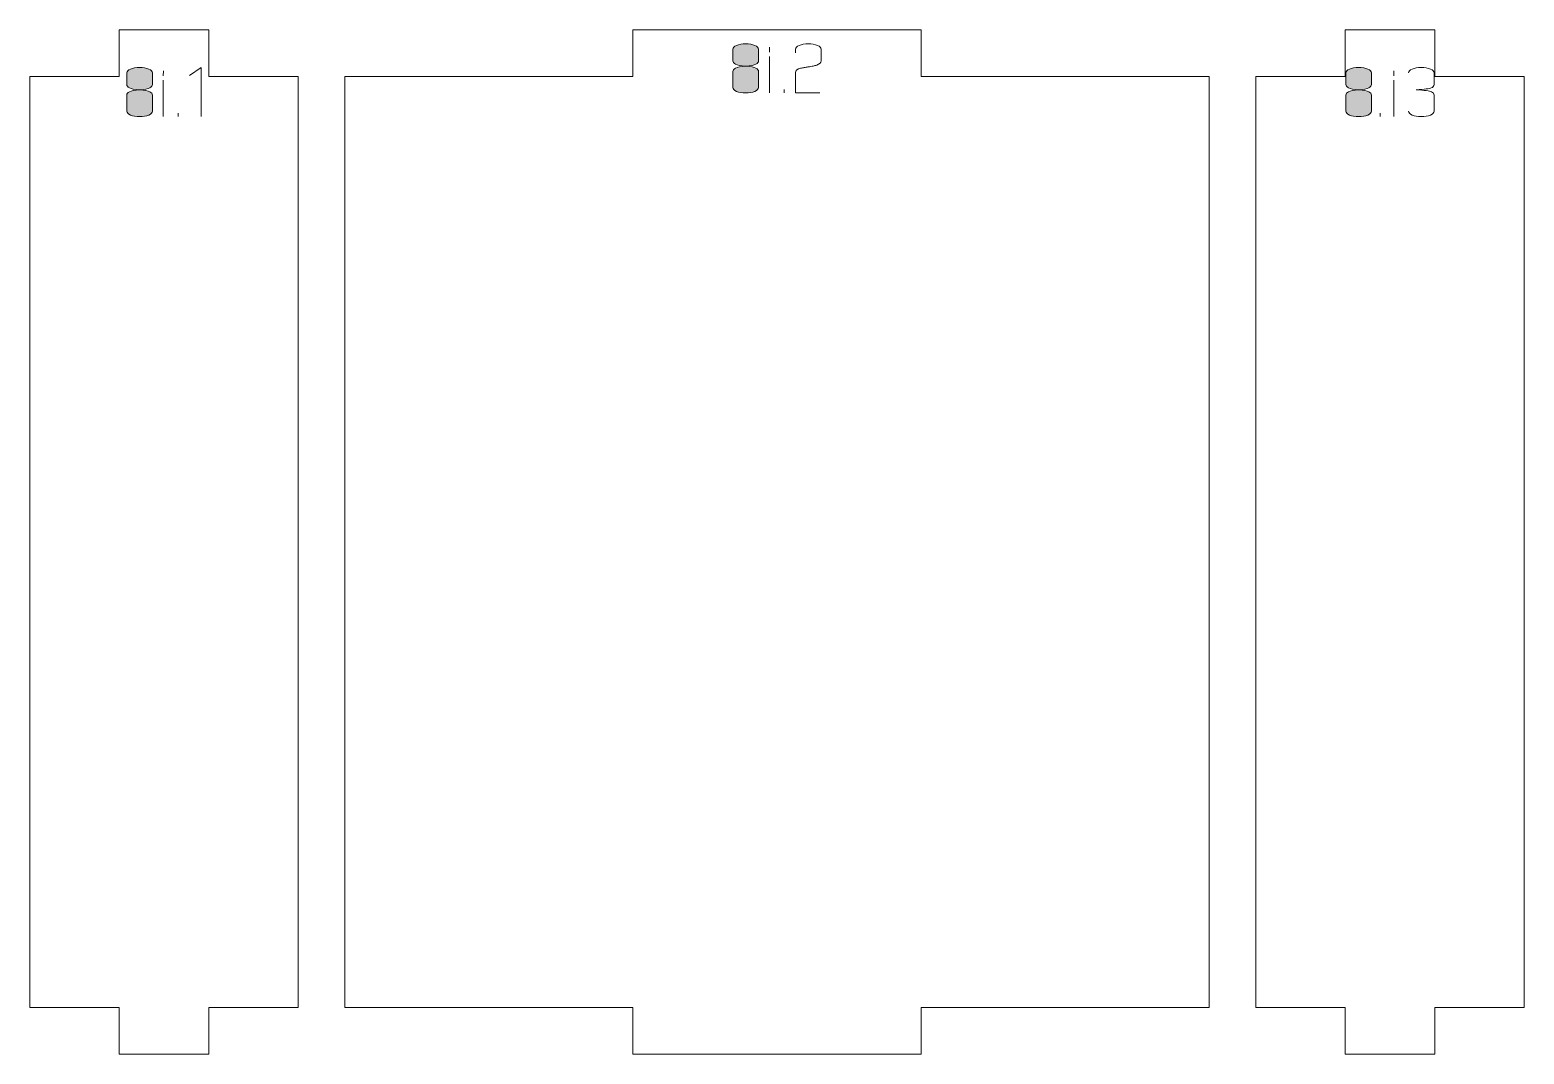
# Model space of a CAD drawing. Header units: centimetres. Extents: x -158 to 228, y -202 to 254.
# Drawn here: x 61.4 to 71.03, y -97.9 to -91.3 of the extents above; entities that cross this region are included whole.
import ezdxf

# ---------------------------------------------------------------- set-up
doc = ezdxf.new("R2010")
doc.units = ezdxf.units.CM
doc.header["$MEASUREMENT"] = 0
doc.layers.add('Capa 1', color=7, linetype='Continuous')

msp = doc.modelspace()

# ---------------------------------------------------------------- hatches: boundary and pattern name
at = {"layer": 'Capa 1', "true_color": 0x3e4095}
h = msp.add_hatch(color=175, dxfattribs=at)
edge = h.paths.add_edge_path()
edge.add_spline(control_points=[(65.93416, -91.49848), (65.93416, -91.50643), (65.93982, -91.51361), (65.95113, -91.52003), (65.96244, -91.52645), (65.9843, -91.53073), (66.01671, -91.53287), (66.04912, -91.53073), (66.07098, -91.52645), (66.08229, -91.52003), (66.0936, -91.51361), (66.09926, -91.50643), (66.09926, -91.49848), (66.09926, -91.49848), (66.09926, -91.42418), (66.09926, -91.42418), (66.09926, -91.4144), (66.09139, -91.40607), (66.07564, -91.39919), (66.0599, -91.39231), (66.04025, -91.38887), (66.01671, -91.38887), (65.99317, -91.38887), (65.97352, -91.39231), (65.95778, -91.39919), (65.94203, -91.40607), (65.93416, -91.4144), (65.93416, -91.42418), (65.93416, -91.42418), (65.93416, -91.49848), (65.93416, -91.49848)], knot_values=[0, 0, 0, 0, 0.1, 0.1, 0.1, 0.2, 0.2, 0.2, 0.3, 0.3, 0.3, 0.4, 0.4, 0.4, 0.5, 0.5, 0.5, 0.6, 0.6, 0.6, 0.7, 0.7, 0.7, 0.8, 0.8, 0.8, 0.9, 0.9, 0.9, 1, 1, 1, 1], degree=3, periodic=1)
h = msp.add_hatch(color=175, dxfattribs=at)
edge = h.paths.add_edge_path()
edge.add_spline(control_points=[(66.01671, -91.70531), (65.99317, -91.70531), (65.97352, -91.70187), (65.95778, -91.69499), (65.94203, -91.68811), (65.93416, -91.67978), (65.93416, -91.67), (65.93416, -91.67), (65.93416, -91.56681), (65.93416, -91.56681), (65.93416, -91.55855), (65.93982, -91.55137), (65.95113, -91.54526), (65.96244, -91.53914), (65.9843, -91.53501), (66.01671, -91.53287), (65.9843, -91.53073), (65.96244, -91.52645), (65.95113, -91.52003), (65.93982, -91.51361), (65.93416, -91.50643), (65.93416, -91.49848), (65.93416, -91.49848), (65.93416, -91.42418), (65.93416, -91.42418), (65.93416, -91.4144), (65.94203, -91.40607), (65.95778, -91.39919), (65.97352, -91.39231), (65.99317, -91.38887), (66.01671, -91.38887), (66.04025, -91.38887), (66.0599, -91.39231), (66.07564, -91.39919), (66.09139, -91.40607), (66.09926, -91.4144), (66.09926, -91.42418), (66.09926, -91.42418), (66.09926, -91.49848), (66.09926, -91.49848), (66.09926, -91.50643), (66.0936, -91.51361), (66.08229, -91.52003), (66.07098, -91.52645), (66.04912, -91.53073), (66.01671, -91.53287), (66.04912, -91.53501), (66.07098, -91.53914), (66.08229, -91.54526), (66.0936, -91.55137), (66.09926, -91.55855), (66.09926, -91.56681), (66.09926, -91.56681), (66.09926, -91.67), (66.09926, -91.67), (66.09926, -91.67978), (66.09139, -91.68811), (66.07564, -91.69499), (66.0599, -91.70187), (66.04025, -91.70531), (66.01671, -91.70531)], knot_values=[0, 0, 0, 0, 0.05, 0.05, 0.05, 0.1, 0.1, 0.1, 0.15, 0.15, 0.15, 0.2, 0.2, 0.2, 0.25, 0.25, 0.25, 0.3, 0.3, 0.3, 0.35, 0.35, 0.35, 0.4, 0.4, 0.4, 0.45, 0.45, 0.45, 0.5, 0.5, 0.5, 0.55, 0.55, 0.55, 0.6, 0.6, 0.6, 0.65, 0.65, 0.65, 0.7, 0.7, 0.7, 0.75, 0.75, 0.75, 0.8, 0.8, 0.8, 0.85, 0.85, 0.85, 0.9, 0.9, 0.9, 0.95, 0.95, 0.95, 1, 1, 1, 1], degree=3, periodic=1)
h = msp.add_hatch(color=175, dxfattribs=at)
edge = h.paths.add_edge_path()
edge.add_spline(control_points=[(66.33728, -91.70531), (66.33728, -91.70531), (66.33728, -91.57277), (66.33728, -91.57277), (66.3382, -91.56085), (66.34905, -91.55168), (66.36984, -91.54526), (66.3784, -91.54464), (66.38658, -91.54365), (66.39438, -91.54227), (66.40217, -91.5409), (66.41005, -91.53945), (66.418, -91.53792), (66.43267, -91.53547), (66.44391, -91.53348), (66.4517, -91.53196), (66.4595, -91.53043), (66.46707, -91.52844), (66.47441, -91.52599), (66.49336, -91.51896), (66.50284, -91.50994), (66.50284, -91.49894), (66.50284, -91.49894), (66.50284, -91.42418), (66.50284, -91.42418), (66.50284, -91.4144), (66.49497, -91.40607), (66.47922, -91.39919), (66.46348, -91.39231), (66.44383, -91.38887), (66.42029, -91.38887), (66.39675, -91.38887), (66.3771, -91.39231), (66.36136, -91.39919), (66.34561, -91.40607), (66.33774, -91.4144), (66.33774, -91.42418), (66.33774, -91.42418), (66.33774, -91.44665), (66.33774, -91.44665), (66.33774, -91.44665), (66.33774, -91.42418), (66.33774, -91.42418), (66.33774, -91.4144), (66.34561, -91.40607), (66.36136, -91.39919), (66.3771, -91.39231), (66.39675, -91.38887), (66.42029, -91.38887), (66.44383, -91.38887), (66.46348, -91.39231), (66.47922, -91.39919), (66.49497, -91.40607), (66.50284, -91.4144), (66.50284, -91.42418), (66.50284, -91.42418), (66.50284, -91.49894), (66.50284, -91.49894), (66.50284, -91.50994), (66.49336, -91.51896), (66.47441, -91.52599), (66.46707, -91.52844), (66.4595, -91.53043), (66.4517, -91.53196), (66.44391, -91.53348), (66.43267, -91.53547), (66.418, -91.53792), (66.41005, -91.53945), (66.40217, -91.5409), (66.39438, -91.54227), (66.38658, -91.54365), (66.3784, -91.54464), (66.36984, -91.54526), (66.34905, -91.55168), (66.3382, -91.56085), (66.33728, -91.57277), (66.33728, -91.57277), (66.33728, -91.70531), (66.33728, -91.70531), (66.33728, -91.70531), (66.49413, -91.70531), (66.49413, -91.70531), (66.49413, -91.70531), (66.33728, -91.70531), (66.33728, -91.70531)], knot_values=[0, 0, 0, 0, 0.0357143, 0.0357143, 0.0357143, 0.0714286, 0.0714286, 0.0714286, 0.1071429, 0.1071429, 0.1071429, 0.1428571, 0.1428571, 0.1428571, 0.1785714, 0.1785714, 0.1785714, 0.2142857, 0.2142857, 0.2142857, 0.25, 0.25, 0.25, 0.2857143, 0.2857143, 0.2857143, 0.3214286, 0.3214286, 0.3214286, 0.3571429, 0.3571429, 0.3571429, 0.3928571, 0.3928571, 0.3928571, 0.4285714, 0.4285714, 0.4285714, 0.4642857, 0.4642857, 0.4642857, 0.5, 0.5, 0.5, 0.5357143, 0.5357143, 0.5357143, 0.5714286, 0.5714286, 0.5714286, 0.6071429, 0.6071429, 0.6071429, 0.6428571, 0.6428571, 0.6428571, 0.6785714, 0.6785714, 0.6785714, 0.7142857, 0.7142857, 0.7142857, 0.75, 0.75, 0.75, 0.7857143, 0.7857143, 0.7857143, 0.8214286, 0.8214286, 0.8214286, 0.8571429, 0.8571429, 0.8571429, 0.8928571, 0.8928571, 0.8928571, 0.9285714, 0.9285714, 0.9285714, 0.9642857, 0.9642857, 0.9642857, 1, 1, 1, 1], degree=3, periodic=1)
h = msp.add_hatch(color=175, dxfattribs=at)
edge = h.paths.add_edge_path()
edge.add_spline(control_points=[(66.16942, -91.44253), (66.16942, -91.44253), (66.16988, -91.40997), (66.16988, -91.40997), (66.16988, -91.40997), (66.16942, -91.44253), (66.16942, -91.44253)], knot_values=[0, 0, 0, 0, 0.5, 0.5, 0.5, 1, 1, 1, 1], degree=3, periodic=1)
h = msp.add_hatch(color=175, dxfattribs=at)
edge = h.paths.add_edge_path()
edge.add_spline(control_points=[(66.16942, -91.70531), (66.16942, -91.70531), (66.16942, -91.47142), (66.16942, -91.47142), (66.16942, -91.47142), (66.16942, -91.70531), (66.16942, -91.70531)], knot_values=[0, 0, 0, 0, 0.5, 0.5, 0.5, 1, 1, 1, 1], degree=3, periodic=1)
h = msp.add_hatch(color=175, dxfattribs=at)
edge = h.paths.add_edge_path()
edge.add_spline(control_points=[(62.02775, -91.65088), (62.02775, -91.65883), (62.03341, -91.66601), (62.04472, -91.67243), (62.05603, -91.67885), (62.07789, -91.68313), (62.1103, -91.68527), (62.14271, -91.68313), (62.16457, -91.67885), (62.17588, -91.67243), (62.18719, -91.66601), (62.19285, -91.65883), (62.19285, -91.65088), (62.19285, -91.65088), (62.19285, -91.57658), (62.19285, -91.57658), (62.19285, -91.5668), (62.18498, -91.55847), (62.16923, -91.55159), (62.15349, -91.54471), (62.13384, -91.54127), (62.1103, -91.54127), (62.08676, -91.54127), (62.06711, -91.54471), (62.05137, -91.55159), (62.03562, -91.55847), (62.02775, -91.5668), (62.02775, -91.57658), (62.02775, -91.57658), (62.02775, -91.65088), (62.02775, -91.65088)], knot_values=[0, 0, 0, 0, 0.1, 0.1, 0.1, 0.2, 0.2, 0.2, 0.3, 0.3, 0.3, 0.4, 0.4, 0.4, 0.5, 0.5, 0.5, 0.6, 0.6, 0.6, 0.7, 0.7, 0.7, 0.8, 0.8, 0.8, 0.9, 0.9, 0.9, 1, 1, 1, 1], degree=3, periodic=1)
h = msp.add_hatch(color=175, dxfattribs=at)
edge = h.paths.add_edge_path()
edge.add_spline(control_points=[(62.1103, -91.85771), (62.08676, -91.85771), (62.06711, -91.85427), (62.05137, -91.84739), (62.03562, -91.84051), (62.02775, -91.83218), (62.02775, -91.8224), (62.02775, -91.8224), (62.02775, -91.71921), (62.02775, -91.71921), (62.02775, -91.71095), (62.03341, -91.70377), (62.04472, -91.69766), (62.05603, -91.69154), (62.07789, -91.68741), (62.1103, -91.68527), (62.07789, -91.68313), (62.05603, -91.67885), (62.04472, -91.67243), (62.03341, -91.66601), (62.02775, -91.65883), (62.02775, -91.65088), (62.02775, -91.65088), (62.02775, -91.57658), (62.02775, -91.57658), (62.02775, -91.5668), (62.03562, -91.55847), (62.05137, -91.55159), (62.06711, -91.54471), (62.08676, -91.54127), (62.1103, -91.54127), (62.13384, -91.54127), (62.15349, -91.54471), (62.16923, -91.55159), (62.18498, -91.55847), (62.19285, -91.5668), (62.19285, -91.57658), (62.19285, -91.57658), (62.19285, -91.65088), (62.19285, -91.65088), (62.19285, -91.65883), (62.18719, -91.66601), (62.17588, -91.67243), (62.16457, -91.67885), (62.14271, -91.68313), (62.1103, -91.68527), (62.14271, -91.68741), (62.16457, -91.69154), (62.17588, -91.69766), (62.18719, -91.70377), (62.19285, -91.71095), (62.19285, -91.71921), (62.19285, -91.71921), (62.19285, -91.8224), (62.19285, -91.8224), (62.19285, -91.83218), (62.18498, -91.84051), (62.16923, -91.84739), (62.15349, -91.85427), (62.13384, -91.85771), (62.1103, -91.85771)], knot_values=[0, 0, 0, 0, 0.05, 0.05, 0.05, 0.1, 0.1, 0.1, 0.15, 0.15, 0.15, 0.2, 0.2, 0.2, 0.25, 0.25, 0.25, 0.3, 0.3, 0.3, 0.35, 0.35, 0.35, 0.4, 0.4, 0.4, 0.45, 0.45, 0.45, 0.5, 0.5, 0.5, 0.55, 0.55, 0.55, 0.6, 0.6, 0.6, 0.65, 0.65, 0.65, 0.7, 0.7, 0.7, 0.75, 0.75, 0.75, 0.8, 0.8, 0.8, 0.85, 0.85, 0.85, 0.9, 0.9, 0.9, 0.95, 0.95, 0.95, 1, 1, 1, 1], degree=3, periodic=1)
h = msp.add_hatch(color=175, dxfattribs=at)
edge = h.paths.add_edge_path()
edge.add_spline(control_points=[(62.26301, -91.59493), (62.26301, -91.59493), (62.26347, -91.56237), (62.26347, -91.56237), (62.26347, -91.56237), (62.26301, -91.59493), (62.26301, -91.59493)], knot_values=[0, 0, 0, 0, 0.5, 0.5, 0.5, 1, 1, 1, 1], degree=3, periodic=1)
h = msp.add_hatch(color=175, dxfattribs=at)
edge = h.paths.add_edge_path()
edge.add_spline(control_points=[(62.50746, -91.54081), (62.50746, -91.54081), (62.43133, -91.59355), (62.43133, -91.59355), (62.43133, -91.59355), (62.50746, -91.54081), (62.50746, -91.54081), (62.50746, -91.54081), (62.50746, -91.85771), (62.50746, -91.85771), (62.50746, -91.85771), (62.50746, -91.54081), (62.50746, -91.54081)], knot_values=[0, 0, 0, 0, 0.25, 0.25, 0.25, 0.5, 0.5, 0.5, 0.75, 0.75, 0.75, 1, 1, 1, 1], degree=3, periodic=1)
h = msp.add_hatch(color=175, dxfattribs=at)
edge = h.paths.add_edge_path()
edge.add_spline(control_points=[(65.93416, -91.67), (65.93416, -91.67978), (65.94203, -91.68811), (65.95778, -91.69499), (65.97352, -91.70187), (65.99317, -91.70531), (66.01671, -91.70531), (66.04025, -91.70531), (66.0599, -91.70187), (66.07564, -91.69499), (66.09139, -91.68811), (66.09926, -91.67978), (66.09926, -91.67), (66.09926, -91.67), (66.09926, -91.56681), (66.09926, -91.56681), (66.09926, -91.55855), (66.0936, -91.55137), (66.08229, -91.54526), (66.07098, -91.53914), (66.04912, -91.53501), (66.01671, -91.53287), (65.9843, -91.53501), (65.96244, -91.53914), (65.95113, -91.54526), (65.93982, -91.55137), (65.93416, -91.55855), (65.93416, -91.56681), (65.93416, -91.56681), (65.93416, -91.67), (65.93416, -91.67)], knot_values=[0, 0, 0, 0, 0.1, 0.1, 0.1, 0.2, 0.2, 0.2, 0.3, 0.3, 0.3, 0.4, 0.4, 0.4, 0.5, 0.5, 0.5, 0.6, 0.6, 0.6, 0.7, 0.7, 0.7, 0.8, 0.8, 0.8, 0.9, 0.9, 0.9, 1, 1, 1, 1], degree=3, periodic=1)
h = msp.add_hatch(color=175, dxfattribs=at)
edge = h.paths.add_edge_path()
edge.add_spline(control_points=[(69.88506, -91.65088), (69.88506, -91.65883), (69.89072, -91.66601), (69.90203, -91.67243), (69.91334, -91.67885), (69.9352, -91.68313), (69.96761, -91.68527), (70.00002, -91.68313), (70.02188, -91.67885), (70.03319, -91.67243), (70.0445, -91.66601), (70.05016, -91.65883), (70.05016, -91.65088), (70.05016, -91.65088), (70.05016, -91.57658), (70.05016, -91.57658), (70.05016, -91.5668), (70.04229, -91.55847), (70.02654, -91.55159), (70.0108, -91.54471), (69.99115, -91.54127), (69.96761, -91.54127), (69.94407, -91.54127), (69.92442, -91.54471), (69.90868, -91.55159), (69.89293, -91.55847), (69.88506, -91.5668), (69.88506, -91.57658), (69.88506, -91.57658), (69.88506, -91.65088), (69.88506, -91.65088)], knot_values=[0, 0, 0, 0, 0.1, 0.1, 0.1, 0.2, 0.2, 0.2, 0.3, 0.3, 0.3, 0.4, 0.4, 0.4, 0.5, 0.5, 0.5, 0.6, 0.6, 0.6, 0.7, 0.7, 0.7, 0.8, 0.8, 0.8, 0.9, 0.9, 0.9, 1, 1, 1, 1], degree=3, periodic=1)
h = msp.add_hatch(color=175, dxfattribs=at)
edge = h.paths.add_edge_path()
edge.add_spline(control_points=[(69.96761, -91.85771), (69.94407, -91.85771), (69.92442, -91.85427), (69.90868, -91.84739), (69.89293, -91.84051), (69.88506, -91.83218), (69.88506, -91.8224), (69.88506, -91.8224), (69.88506, -91.71921), (69.88506, -91.71921), (69.88506, -91.71095), (69.89072, -91.70377), (69.90203, -91.69766), (69.91334, -91.69154), (69.9352, -91.68741), (69.96761, -91.68527), (69.9352, -91.68313), (69.91334, -91.67885), (69.90203, -91.67243), (69.89072, -91.66601), (69.88506, -91.65883), (69.88506, -91.65088), (69.88506, -91.65088), (69.88506, -91.57658), (69.88506, -91.57658), (69.88506, -91.5668), (69.89293, -91.55847), (69.90868, -91.55159), (69.92442, -91.54471), (69.94407, -91.54127), (69.96761, -91.54127), (69.99115, -91.54127), (70.0108, -91.54471), (70.02654, -91.55159), (70.04229, -91.55847), (70.05016, -91.5668), (70.05016, -91.57658), (70.05016, -91.57658), (70.05016, -91.65088), (70.05016, -91.65088), (70.05016, -91.65883), (70.0445, -91.66601), (70.03319, -91.67243), (70.02188, -91.67885), (70.00002, -91.68313), (69.96761, -91.68527), (70.00002, -91.68741), (70.02188, -91.69154), (70.03319, -91.69766), (70.0445, -91.70377), (70.05016, -91.71095), (70.05016, -91.71921), (70.05016, -91.71921), (70.05016, -91.8224), (70.05016, -91.8224), (70.05016, -91.83218), (70.04229, -91.84051), (70.02654, -91.84739), (70.0108, -91.85427), (69.99115, -91.85771), (69.96761, -91.85771)], knot_values=[0, 0, 0, 0, 0.05, 0.05, 0.05, 0.1, 0.1, 0.1, 0.15, 0.15, 0.15, 0.2, 0.2, 0.2, 0.25, 0.25, 0.25, 0.3, 0.3, 0.3, 0.35, 0.35, 0.35, 0.4, 0.4, 0.4, 0.45, 0.45, 0.45, 0.5, 0.5, 0.5, 0.55, 0.55, 0.55, 0.6, 0.6, 0.6, 0.65, 0.65, 0.65, 0.7, 0.7, 0.7, 0.75, 0.75, 0.75, 0.8, 0.8, 0.8, 0.85, 0.85, 0.85, 0.9, 0.9, 0.9, 0.95, 0.95, 0.95, 1, 1, 1, 1], degree=3, periodic=1)
h = msp.add_hatch(color=175, dxfattribs=at)
edge = h.paths.add_edge_path()
edge.add_spline(control_points=[(70.1937, -91.59493), (70.1937, -91.59493), (70.19416, -91.56237), (70.19416, -91.56237), (70.19416, -91.56237), (70.1937, -91.59493), (70.1937, -91.59493)], knot_values=[0, 0, 0, 0, 0.5, 0.5, 0.5, 1, 1, 1, 1], degree=3, periodic=1)
h = msp.add_hatch(color=175, dxfattribs=at)
edge = h.paths.add_edge_path()
edge.add_spline(control_points=[(70.37119, -91.85771), (70.34765, -91.85771), (70.328, -91.85427), (70.31226, -91.84739), (70.29651, -91.84051), (70.28864, -91.83218), (70.28864, -91.8224), (70.28864, -91.83218), (70.29651, -91.84051), (70.31226, -91.84739), (70.328, -91.85427), (70.34765, -91.85771), (70.37119, -91.85771), (70.39473, -91.85771), (70.41438, -91.85427), (70.43012, -91.84739), (70.44587, -91.84051), (70.45374, -91.83218), (70.45374, -91.8224), (70.45374, -91.8224), (70.45374, -91.71921), (70.45374, -91.71921), (70.45374, -91.71095), (70.44808, -91.70377), (70.43677, -91.69766), (70.42546, -91.69154), (70.39229, -91.68741), (70.33725, -91.68527), (70.39198, -91.68191), (70.42485, -91.67793), (70.43585, -91.67335), (70.44686, -91.66876), (70.45282, -91.66127), (70.45374, -91.65088), (70.45374, -91.65088), (70.45374, -91.57658), (70.45374, -91.57658), (70.45374, -91.5668), (70.44587, -91.55847), (70.43012, -91.55159), (70.41438, -91.54471), (70.39473, -91.54127), (70.37119, -91.54127), (70.34765, -91.54127), (70.328, -91.54471), (70.31226, -91.55159), (70.29651, -91.55847), (70.28864, -91.5668), (70.28864, -91.57658), (70.28864, -91.5668), (70.29651, -91.55847), (70.31226, -91.55159), (70.328, -91.54471), (70.34765, -91.54127), (70.37119, -91.54127), (70.39473, -91.54127), (70.41438, -91.54471), (70.43012, -91.55159), (70.44587, -91.55847), (70.45374, -91.5668), (70.45374, -91.57658), (70.45374, -91.57658), (70.45374, -91.65088), (70.45374, -91.65088), (70.45282, -91.66127), (70.44686, -91.66876), (70.43585, -91.67335), (70.42485, -91.67793), (70.39198, -91.68191), (70.33725, -91.68527), (70.39229, -91.68741), (70.42546, -91.69154), (70.43677, -91.69766), (70.44808, -91.70377), (70.45374, -91.71095), (70.45374, -91.71921), (70.45374, -91.71921), (70.45374, -91.8224), (70.45374, -91.8224), (70.45374, -91.83218), (70.44587, -91.84051), (70.43012, -91.84739), (70.41438, -91.85427), (70.39473, -91.85771), (70.37119, -91.85771)], knot_values=[0, 0, 0, 0, 0.0357143, 0.0357143, 0.0357143, 0.0714286, 0.0714286, 0.0714286, 0.1071429, 0.1071429, 0.1071429, 0.1428571, 0.1428571, 0.1428571, 0.1785714, 0.1785714, 0.1785714, 0.2142857, 0.2142857, 0.2142857, 0.25, 0.25, 0.25, 0.2857143, 0.2857143, 0.2857143, 0.3214286, 0.3214286, 0.3214286, 0.3571429, 0.3571429, 0.3571429, 0.3928571, 0.3928571, 0.3928571, 0.4285714, 0.4285714, 0.4285714, 0.4642857, 0.4642857, 0.4642857, 0.5, 0.5, 0.5, 0.5357143, 0.5357143, 0.5357143, 0.5714286, 0.5714286, 0.5714286, 0.6071429, 0.6071429, 0.6071429, 0.6428571, 0.6428571, 0.6428571, 0.6785714, 0.6785714, 0.6785714, 0.7142857, 0.7142857, 0.7142857, 0.75, 0.75, 0.75, 0.7857143, 0.7857143, 0.7857143, 0.8214286, 0.8214286, 0.8214286, 0.8571429, 0.8571429, 0.8571429, 0.8928571, 0.8928571, 0.8928571, 0.9285714, 0.9285714, 0.9285714, 0.9642857, 0.9642857, 0.9642857, 1, 1, 1, 1], degree=3, periodic=1)
h = msp.add_hatch(color=175, dxfattribs=at)
edge = h.paths.add_edge_path()
edge.add_spline(control_points=[(62.02775, -91.8224), (62.02775, -91.83218), (62.03562, -91.84051), (62.05137, -91.84739), (62.06711, -91.85427), (62.08676, -91.85771), (62.1103, -91.85771), (62.13384, -91.85771), (62.15349, -91.85427), (62.16923, -91.84739), (62.18498, -91.84051), (62.19285, -91.83218), (62.19285, -91.8224), (62.19285, -91.8224), (62.19285, -91.71921), (62.19285, -91.71921), (62.19285, -91.71095), (62.18719, -91.70377), (62.17588, -91.69766), (62.16457, -91.69154), (62.14271, -91.68741), (62.1103, -91.68527), (62.07789, -91.68741), (62.05603, -91.69154), (62.04472, -91.69766), (62.03341, -91.70377), (62.02775, -91.71095), (62.02775, -91.71921), (62.02775, -91.71921), (62.02775, -91.8224), (62.02775, -91.8224)], knot_values=[0, 0, 0, 0, 0.1, 0.1, 0.1, 0.2, 0.2, 0.2, 0.3, 0.3, 0.3, 0.4, 0.4, 0.4, 0.5, 0.5, 0.5, 0.6, 0.6, 0.6, 0.7, 0.7, 0.7, 0.8, 0.8, 0.8, 0.9, 0.9, 0.9, 1, 1, 1, 1], degree=3, periodic=1)
h = msp.add_hatch(color=175, dxfattribs=at)
edge = h.paths.add_edge_path()
edge.add_spline(control_points=[(62.26301, -91.85771), (62.26301, -91.85771), (62.26301, -91.62382), (62.26301, -91.62382), (62.26301, -91.62382), (62.26301, -91.85771), (62.26301, -91.85771)], knot_values=[0, 0, 0, 0, 0.5, 0.5, 0.5, 1, 1, 1, 1], degree=3, periodic=1)
h = msp.add_hatch(color=175, dxfattribs=at)
edge = h.paths.add_edge_path()
edge.add_spline(control_points=[(66.26436, -91.70531), (66.26436, -91.70531), (66.26436, -91.68284), (66.26436, -91.68284), (66.26436, -91.68284), (66.26436, -91.70531), (66.26436, -91.70531)], knot_values=[0, 0, 0, 0, 0.5, 0.5, 0.5, 1, 1, 1, 1], degree=3, periodic=1)
h = msp.add_hatch(color=175, dxfattribs=at)
edge = h.paths.add_edge_path()
edge.add_spline(control_points=[(69.88506, -91.8224), (69.88506, -91.83218), (69.89293, -91.84051), (69.90868, -91.84739), (69.92442, -91.85427), (69.94407, -91.85771), (69.96761, -91.85771), (69.99115, -91.85771), (70.0108, -91.85427), (70.02654, -91.84739), (70.04229, -91.84051), (70.05016, -91.83218), (70.05016, -91.8224), (70.05016, -91.8224), (70.05016, -91.71921), (70.05016, -91.71921), (70.05016, -91.71095), (70.0445, -91.70377), (70.03319, -91.69766), (70.02188, -91.69154), (70.00002, -91.68741), (69.96761, -91.68527), (69.9352, -91.68741), (69.91334, -91.69154), (69.90203, -91.69766), (69.89072, -91.70377), (69.88506, -91.71095), (69.88506, -91.71921), (69.88506, -91.71921), (69.88506, -91.8224), (69.88506, -91.8224)], knot_values=[0, 0, 0, 0, 0.1, 0.1, 0.1, 0.2, 0.2, 0.2, 0.3, 0.3, 0.3, 0.4, 0.4, 0.4, 0.5, 0.5, 0.5, 0.6, 0.6, 0.6, 0.7, 0.7, 0.7, 0.8, 0.8, 0.8, 0.9, 0.9, 0.9, 1, 1, 1, 1], degree=3, periodic=1)
h = msp.add_hatch(color=175, dxfattribs=at)
edge = h.paths.add_edge_path()
edge.add_spline(control_points=[(70.1937, -91.85771), (70.1937, -91.85771), (70.1937, -91.62382), (70.1937, -91.62382), (70.1937, -91.62382), (70.1937, -91.85771), (70.1937, -91.85771)], knot_values=[0, 0, 0, 0, 0.5, 0.5, 0.5, 1, 1, 1, 1], degree=3, periodic=1)
h = msp.add_hatch(color=175, dxfattribs=at)
edge = h.paths.add_edge_path()
edge.add_spline(control_points=[(62.35795, -91.85771), (62.35795, -91.85771), (62.35795, -91.83524), (62.35795, -91.83524), (62.35795, -91.83524), (62.35795, -91.85771), (62.35795, -91.85771)], knot_values=[0, 0, 0, 0, 0.5, 0.5, 0.5, 1, 1, 1, 1], degree=3, periodic=1)
h = msp.add_hatch(color=175, dxfattribs=at)
edge = h.paths.add_edge_path()
edge.add_spline(control_points=[(70.10519, -91.85771), (70.10519, -91.85771), (70.10519, -91.83524), (70.10519, -91.83524), (70.10519, -91.83524), (70.10519, -91.85771), (70.10519, -91.85771)], knot_values=[0, 0, 0, 0, 0.5, 0.5, 0.5, 1, 1, 1, 1], degree=3, periodic=1)

# ---------------------------------------------------------------- linework, layer by layer
at = {"layer": 'Capa 1', "color": 240, "lineweight": 9}
for points in [[(61.40296, -91.59891), (61.40296, -91.59891), (61.40296, -97.59891), (61.40296, -97.59891), (61.40296, -97.59891), (61.97939, -97.59891), (61.97939, -97.59891), (61.97939, -97.59891), (61.97939, -97.89891), (61.97939, -97.89891), (61.97939, -97.89891), (62.55581, -97.89891), (62.55581, -97.89891), (62.55581, -97.89891), (62.55581, -97.59891), (62.55581, -97.59891), (62.55581, -97.59891), (63.13224, -97.59891), (63.13224, -97.59891), (63.13224, -97.59891), (63.13224, -91.59891), (63.13224, -91.59891), (63.13224, -91.59891), (62.55581, -91.59891), (62.55581, -91.59891), (62.55581, -91.59891), (62.55581, -91.29891), (62.55581, -91.29891), (62.55581, -91.29891), (61.97939, -91.29891), (61.97939, -91.29891), (61.97939, -91.29891), (61.97939, -91.59891), (61.97939, -91.59891), (61.97939, -91.59891), (61.40296, -91.59891), (61.40296, -91.59891)], [(63.43224, -91.59891), (63.43224, -91.59891), (63.43224, -97.59891), (63.43224, -97.59891), (63.43224, -97.59891), (65.28975, -97.59891), (65.28975, -97.59891), (65.28975, -97.59891), (65.28975, -97.89891), (65.28975, -97.89891), (65.28975, -97.89891), (67.14726, -97.89891), (67.14726, -97.89891), (67.14726, -97.89891), (67.14726, -97.59891), (67.14726, -97.59891), (67.14726, -97.59891), (69.00477, -97.59891), (69.00477, -97.59891), (69.00477, -97.59891), (69.00477, -91.59891), (69.00477, -91.59891), (69.00477, -91.59891), (67.14726, -91.59891), (67.14726, -91.59891), (67.14726, -91.59891), (67.14726, -91.29891), (67.14726, -91.29891), (67.14726, -91.29891), (65.28975, -91.29891), (65.28975, -91.29891), (65.28975, -91.29891), (65.28975, -91.59891), (65.28975, -91.59891), (65.28975, -91.59891), (63.43224, -91.59891), (63.43224, -91.59891)], [(69.30477, -91.59891), (69.30477, -91.59891), (69.30477, -97.59891), (69.30477, -97.59891), (69.30477, -97.59891), (69.88119, -97.59891), (69.88119, -97.59891), (69.88119, -97.59891), (69.88119, -97.89891), (69.88119, -97.89891), (69.88119, -97.89891), (70.45762, -97.89891), (70.45762, -97.89891), (70.45762, -97.89891), (70.45762, -97.59891), (70.45762, -97.59891), (70.45762, -97.59891), (71.03404, -97.59891), (71.03404, -97.59891), (71.03404, -97.59891), (71.03404, -91.59891), (71.03404, -91.59891), (71.03404, -91.59891), (70.45762, -91.59891), (70.45762, -91.59891), (70.45762, -91.59891), (70.45762, -91.29891), (70.45762, -91.29891), (70.45762, -91.29891), (69.88119, -91.29891), (69.88119, -91.29891), (69.88119, -91.29891), (69.88119, -91.59891), (69.88119, -91.59891), (69.88119, -91.59891), (69.30477, -91.59891), (69.30477, -91.59891)]]:
    msp.add_open_spline(points, degree=3, knots=[0, 0, 0, 0, 0.0833333, 0.0833333, 0.0833333, 0.1666667, 0.1666667, 0.1666667, 0.25, 0.25, 0.25, 0.3333333, 0.3333333, 0.3333333, 0.4166667, 0.4166667, 0.4166667, 0.5, 0.5, 0.5, 0.5833333, 0.5833333, 0.5833333, 0.6666667, 0.6666667, 0.6666667, 0.75, 0.75, 0.75, 0.8333333, 0.8333333, 0.8333333, 0.9166667, 0.9166667, 0.9166667, 1, 1, 1, 1], dxfattribs=at)
at = {"layer": 'Capa 1', "color": 114, "lineweight": 9}
for points, knots in [([(65.93416, -91.49848), (65.93416, -91.50643), (65.93982, -91.51361), (65.95113, -91.52003), (65.96244, -91.52645), (65.9843, -91.53073), (66.01671, -91.53287), (66.04912, -91.53073), (66.07098, -91.52645), (66.08229, -91.52003), (66.0936, -91.51361), (66.09926, -91.50643), (66.09926, -91.49848), (66.09926, -91.49848), (66.09926, -91.42418), (66.09926, -91.42418), (66.09926, -91.4144), (66.09139, -91.40607), (66.07564, -91.39919), (66.0599, -91.39231), (66.04025, -91.38887), (66.01671, -91.38887), (65.99317, -91.38887), (65.97352, -91.39231), (65.95778, -91.39919), (65.94203, -91.40607), (65.93416, -91.4144), (65.93416, -91.42418), (65.93416, -91.42418), (65.93416, -91.49848), (65.93416, -91.49848)], [0, 0, 0, 0, 0.1, 0.1, 0.1, 0.2, 0.2, 0.2, 0.3, 0.3, 0.3, 0.4, 0.4, 0.4, 0.5, 0.5, 0.5, 0.6, 0.6, 0.6, 0.7, 0.7, 0.7, 0.8, 0.8, 0.8, 0.9, 0.9, 0.9, 1, 1, 1, 1]), ([(66.01671, -91.70531), (65.99317, -91.70531), (65.97352, -91.70187), (65.95778, -91.69499), (65.94203, -91.68811), (65.93416, -91.67978), (65.93416, -91.67), (65.93416, -91.67), (65.93416, -91.56681), (65.93416, -91.56681), (65.93416, -91.55855), (65.93982, -91.55137), (65.95113, -91.54526), (65.96244, -91.53914), (65.9843, -91.53501), (66.01671, -91.53287), (65.9843, -91.53073), (65.96244, -91.52645), (65.95113, -91.52003), (65.93982, -91.51361), (65.93416, -91.50643), (65.93416, -91.49848), (65.93416, -91.49848), (65.93416, -91.42418), (65.93416, -91.42418), (65.93416, -91.4144), (65.94203, -91.40607), (65.95778, -91.39919), (65.97352, -91.39231), (65.99317, -91.38887), (66.01671, -91.38887), (66.04025, -91.38887), (66.0599, -91.39231), (66.07564, -91.39919), (66.09139, -91.40607), (66.09926, -91.4144), (66.09926, -91.42418), (66.09926, -91.42418), (66.09926, -91.49848), (66.09926, -91.49848), (66.09926, -91.50643), (66.0936, -91.51361), (66.08229, -91.52003), (66.07098, -91.52645), (66.04912, -91.53073), (66.01671, -91.53287), (66.04912, -91.53501), (66.07098, -91.53914), (66.08229, -91.54526), (66.0936, -91.55137), (66.09926, -91.55855), (66.09926, -91.56681), (66.09926, -91.56681), (66.09926, -91.67), (66.09926, -91.67), (66.09926, -91.67978), (66.09139, -91.68811), (66.07564, -91.69499), (66.0599, -91.70187), (66.04025, -91.70531), (66.01671, -91.70531)], [0, 0, 0, 0, 0.05, 0.05, 0.05, 0.1, 0.1, 0.1, 0.15, 0.15, 0.15, 0.2, 0.2, 0.2, 0.25, 0.25, 0.25, 0.3, 0.3, 0.3, 0.35, 0.35, 0.35, 0.4, 0.4, 0.4, 0.45, 0.45, 0.45, 0.5, 0.5, 0.5, 0.55, 0.55, 0.55, 0.6, 0.6, 0.6, 0.65, 0.65, 0.65, 0.7, 0.7, 0.7, 0.75, 0.75, 0.75, 0.8, 0.8, 0.8, 0.85, 0.85, 0.85, 0.9, 0.9, 0.9, 0.95, 0.95, 0.95, 1, 1, 1, 1]), ([(66.33728, -91.70531), (66.33728, -91.70531), (66.33728, -91.57277), (66.33728, -91.57277), (66.3382, -91.56085), (66.34905, -91.55168), (66.36984, -91.54526), (66.3784, -91.54464), (66.38658, -91.54365), (66.39438, -91.54227), (66.40217, -91.5409), (66.41005, -91.53945), (66.418, -91.53792), (66.43267, -91.53547), (66.44391, -91.53348), (66.4517, -91.53196), (66.4595, -91.53043), (66.46707, -91.52844), (66.47441, -91.52599), (66.49336, -91.51896), (66.50284, -91.50994), (66.50284, -91.49894), (66.50284, -91.49894), (66.50284, -91.42418), (66.50284, -91.42418), (66.50284, -91.4144), (66.49497, -91.40607), (66.47922, -91.39919), (66.46348, -91.39231), (66.44383, -91.38887), (66.42029, -91.38887), (66.39675, -91.38887), (66.3771, -91.39231), (66.36136, -91.39919), (66.34561, -91.40607), (66.33774, -91.4144), (66.33774, -91.42418), (66.33774, -91.42418), (66.33774, -91.44665), (66.33774, -91.44665), (66.33774, -91.44665), (66.33774, -91.42418), (66.33774, -91.42418), (66.33774, -91.4144), (66.34561, -91.40607), (66.36136, -91.39919), (66.3771, -91.39231), (66.39675, -91.38887), (66.42029, -91.38887), (66.44383, -91.38887), (66.46348, -91.39231), (66.47922, -91.39919), (66.49497, -91.40607), (66.50284, -91.4144), (66.50284, -91.42418), (66.50284, -91.42418), (66.50284, -91.49894), (66.50284, -91.49894), (66.50284, -91.50994), (66.49336, -91.51896), (66.47441, -91.52599), (66.46707, -91.52844), (66.4595, -91.53043), (66.4517, -91.53196), (66.44391, -91.53348), (66.43267, -91.53547), (66.418, -91.53792), (66.41005, -91.53945), (66.40217, -91.5409), (66.39438, -91.54227), (66.38658, -91.54365), (66.3784, -91.54464), (66.36984, -91.54526), (66.34905, -91.55168), (66.3382, -91.56085), (66.33728, -91.57277), (66.33728, -91.57277), (66.33728, -91.70531), (66.33728, -91.70531), (66.33728, -91.70531), (66.49413, -91.70531), (66.49413, -91.70531), (66.49413, -91.70531), (66.33728, -91.70531), (66.33728, -91.70531)], [0, 0, 0, 0, 0.0357143, 0.0357143, 0.0357143, 0.0714286, 0.0714286, 0.0714286, 0.1071429, 0.1071429, 0.1071429, 0.1428571, 0.1428571, 0.1428571, 0.1785714, 0.1785714, 0.1785714, 0.2142857, 0.2142857, 0.2142857, 0.25, 0.25, 0.25, 0.2857143, 0.2857143, 0.2857143, 0.3214286, 0.3214286, 0.3214286, 0.3571429, 0.3571429, 0.3571429, 0.3928571, 0.3928571, 0.3928571, 0.4285714, 0.4285714, 0.4285714, 0.4642857, 0.4642857, 0.4642857, 0.5, 0.5, 0.5, 0.5357143, 0.5357143, 0.5357143, 0.5714286, 0.5714286, 0.5714286, 0.6071429, 0.6071429, 0.6071429, 0.6428571, 0.6428571, 0.6428571, 0.6785714, 0.6785714, 0.6785714, 0.7142857, 0.7142857, 0.7142857, 0.75, 0.75, 0.75, 0.7857143, 0.7857143, 0.7857143, 0.8214286, 0.8214286, 0.8214286, 0.8571429, 0.8571429, 0.8571429, 0.8928571, 0.8928571, 0.8928571, 0.9285714, 0.9285714, 0.9285714, 0.9642857, 0.9642857, 0.9642857, 1, 1, 1, 1]), ([(66.16942, -91.44253), (66.16942, -91.44253), (66.16988, -91.40997), (66.16988, -91.40997), (66.16988, -91.40997), (66.16942, -91.44253), (66.16942, -91.44253)], [0, 0, 0, 0, 0.5, 0.5, 0.5, 1, 1, 1, 1]), ([(66.16942, -91.70531), (66.16942, -91.70531), (66.16942, -91.47142), (66.16942, -91.47142), (66.16942, -91.47142), (66.16942, -91.70531), (66.16942, -91.70531)], [0, 0, 0, 0, 0.5, 0.5, 0.5, 1, 1, 1, 1]), ([(62.02775, -91.65088), (62.02775, -91.65883), (62.03341, -91.66601), (62.04472, -91.67243), (62.05603, -91.67885), (62.07789, -91.68313), (62.1103, -91.68527), (62.14271, -91.68313), (62.16457, -91.67885), (62.17588, -91.67243), (62.18719, -91.66601), (62.19285, -91.65883), (62.19285, -91.65088), (62.19285, -91.65088), (62.19285, -91.57658), (62.19285, -91.57658), (62.19285, -91.5668), (62.18498, -91.55847), (62.16923, -91.55159), (62.15349, -91.54471), (62.13384, -91.54127), (62.1103, -91.54127), (62.08676, -91.54127), (62.06711, -91.54471), (62.05137, -91.55159), (62.03562, -91.55847), (62.02775, -91.5668), (62.02775, -91.57658), (62.02775, -91.57658), (62.02775, -91.65088), (62.02775, -91.65088)], [0, 0, 0, 0, 0.1, 0.1, 0.1, 0.2, 0.2, 0.2, 0.3, 0.3, 0.3, 0.4, 0.4, 0.4, 0.5, 0.5, 0.5, 0.6, 0.6, 0.6, 0.7, 0.7, 0.7, 0.8, 0.8, 0.8, 0.9, 0.9, 0.9, 1, 1, 1, 1]), ([(62.1103, -91.85771), (62.08676, -91.85771), (62.06711, -91.85427), (62.05137, -91.84739), (62.03562, -91.84051), (62.02775, -91.83218), (62.02775, -91.8224), (62.02775, -91.8224), (62.02775, -91.71921), (62.02775, -91.71921), (62.02775, -91.71095), (62.03341, -91.70377), (62.04472, -91.69766), (62.05603, -91.69154), (62.07789, -91.68741), (62.1103, -91.68527), (62.07789, -91.68313), (62.05603, -91.67885), (62.04472, -91.67243), (62.03341, -91.66601), (62.02775, -91.65883), (62.02775, -91.65088), (62.02775, -91.65088), (62.02775, -91.57658), (62.02775, -91.57658), (62.02775, -91.5668), (62.03562, -91.55847), (62.05137, -91.55159), (62.06711, -91.54471), (62.08676, -91.54127), (62.1103, -91.54127), (62.13384, -91.54127), (62.15349, -91.54471), (62.16923, -91.55159), (62.18498, -91.55847), (62.19285, -91.5668), (62.19285, -91.57658), (62.19285, -91.57658), (62.19285, -91.65088), (62.19285, -91.65088), (62.19285, -91.65883), (62.18719, -91.66601), (62.17588, -91.67243), (62.16457, -91.67885), (62.14271, -91.68313), (62.1103, -91.68527), (62.14271, -91.68741), (62.16457, -91.69154), (62.17588, -91.69766), (62.18719, -91.70377), (62.19285, -91.71095), (62.19285, -91.71921), (62.19285, -91.71921), (62.19285, -91.8224), (62.19285, -91.8224), (62.19285, -91.83218), (62.18498, -91.84051), (62.16923, -91.84739), (62.15349, -91.85427), (62.13384, -91.85771), (62.1103, -91.85771)], [0, 0, 0, 0, 0.05, 0.05, 0.05, 0.1, 0.1, 0.1, 0.15, 0.15, 0.15, 0.2, 0.2, 0.2, 0.25, 0.25, 0.25, 0.3, 0.3, 0.3, 0.35, 0.35, 0.35, 0.4, 0.4, 0.4, 0.45, 0.45, 0.45, 0.5, 0.5, 0.5, 0.55, 0.55, 0.55, 0.6, 0.6, 0.6, 0.65, 0.65, 0.65, 0.7, 0.7, 0.7, 0.75, 0.75, 0.75, 0.8, 0.8, 0.8, 0.85, 0.85, 0.85, 0.9, 0.9, 0.9, 0.95, 0.95, 0.95, 1, 1, 1, 1]), ([(62.26301, -91.59493), (62.26301, -91.59493), (62.26347, -91.56237), (62.26347, -91.56237), (62.26347, -91.56237), (62.26301, -91.59493), (62.26301, -91.59493)], [0, 0, 0, 0, 0.5, 0.5, 0.5, 1, 1, 1, 1]), ([(62.50746, -91.54081), (62.50746, -91.54081), (62.43133, -91.59355), (62.43133, -91.59355), (62.43133, -91.59355), (62.50746, -91.54081), (62.50746, -91.54081), (62.50746, -91.54081), (62.50746, -91.85771), (62.50746, -91.85771), (62.50746, -91.85771), (62.50746, -91.54081), (62.50746, -91.54081)], [0, 0, 0, 0, 0.25, 0.25, 0.25, 0.5, 0.5, 0.5, 0.75, 0.75, 0.75, 1, 1, 1, 1]), ([(65.93416, -91.67), (65.93416, -91.67978), (65.94203, -91.68811), (65.95778, -91.69499), (65.97352, -91.70187), (65.99317, -91.70531), (66.01671, -91.70531), (66.04025, -91.70531), (66.0599, -91.70187), (66.07564, -91.69499), (66.09139, -91.68811), (66.09926, -91.67978), (66.09926, -91.67), (66.09926, -91.67), (66.09926, -91.56681), (66.09926, -91.56681), (66.09926, -91.55855), (66.0936, -91.55137), (66.08229, -91.54526), (66.07098, -91.53914), (66.04912, -91.53501), (66.01671, -91.53287), (65.9843, -91.53501), (65.96244, -91.53914), (65.95113, -91.54526), (65.93982, -91.55137), (65.93416, -91.55855), (65.93416, -91.56681), (65.93416, -91.56681), (65.93416, -91.67), (65.93416, -91.67)], [0, 0, 0, 0, 0.1, 0.1, 0.1, 0.2, 0.2, 0.2, 0.3, 0.3, 0.3, 0.4, 0.4, 0.4, 0.5, 0.5, 0.5, 0.6, 0.6, 0.6, 0.7, 0.7, 0.7, 0.8, 0.8, 0.8, 0.9, 0.9, 0.9, 1, 1, 1, 1]), ([(69.88506, -91.65088), (69.88506, -91.65883), (69.89072, -91.66601), (69.90203, -91.67243), (69.91334, -91.67885), (69.9352, -91.68313), (69.96761, -91.68527), (70.00002, -91.68313), (70.02188, -91.67885), (70.03319, -91.67243), (70.0445, -91.66601), (70.05016, -91.65883), (70.05016, -91.65088), (70.05016, -91.65088), (70.05016, -91.57658), (70.05016, -91.57658), (70.05016, -91.5668), (70.04229, -91.55847), (70.02654, -91.55159), (70.0108, -91.54471), (69.99115, -91.54127), (69.96761, -91.54127), (69.94407, -91.54127), (69.92442, -91.54471), (69.90868, -91.55159), (69.89293, -91.55847), (69.88506, -91.5668), (69.88506, -91.57658), (69.88506, -91.57658), (69.88506, -91.65088), (69.88506, -91.65088)], [0, 0, 0, 0, 0.1, 0.1, 0.1, 0.2, 0.2, 0.2, 0.3, 0.3, 0.3, 0.4, 0.4, 0.4, 0.5, 0.5, 0.5, 0.6, 0.6, 0.6, 0.7, 0.7, 0.7, 0.8, 0.8, 0.8, 0.9, 0.9, 0.9, 1, 1, 1, 1]), ([(69.96761, -91.85771), (69.94407, -91.85771), (69.92442, -91.85427), (69.90868, -91.84739), (69.89293, -91.84051), (69.88506, -91.83218), (69.88506, -91.8224), (69.88506, -91.8224), (69.88506, -91.71921), (69.88506, -91.71921), (69.88506, -91.71095), (69.89072, -91.70377), (69.90203, -91.69766), (69.91334, -91.69154), (69.9352, -91.68741), (69.96761, -91.68527), (69.9352, -91.68313), (69.91334, -91.67885), (69.90203, -91.67243), (69.89072, -91.66601), (69.88506, -91.65883), (69.88506, -91.65088), (69.88506, -91.65088), (69.88506, -91.57658), (69.88506, -91.57658), (69.88506, -91.5668), (69.89293, -91.55847), (69.90868, -91.55159), (69.92442, -91.54471), (69.94407, -91.54127), (69.96761, -91.54127), (69.99115, -91.54127), (70.0108, -91.54471), (70.02654, -91.55159), (70.04229, -91.55847), (70.05016, -91.5668), (70.05016, -91.57658), (70.05016, -91.57658), (70.05016, -91.65088), (70.05016, -91.65088), (70.05016, -91.65883), (70.0445, -91.66601), (70.03319, -91.67243), (70.02188, -91.67885), (70.00002, -91.68313), (69.96761, -91.68527), (70.00002, -91.68741), (70.02188, -91.69154), (70.03319, -91.69766), (70.0445, -91.70377), (70.05016, -91.71095), (70.05016, -91.71921), (70.05016, -91.71921), (70.05016, -91.8224), (70.05016, -91.8224), (70.05016, -91.83218), (70.04229, -91.84051), (70.02654, -91.84739), (70.0108, -91.85427), (69.99115, -91.85771), (69.96761, -91.85771)], [0, 0, 0, 0, 0.05, 0.05, 0.05, 0.1, 0.1, 0.1, 0.15, 0.15, 0.15, 0.2, 0.2, 0.2, 0.25, 0.25, 0.25, 0.3, 0.3, 0.3, 0.35, 0.35, 0.35, 0.4, 0.4, 0.4, 0.45, 0.45, 0.45, 0.5, 0.5, 0.5, 0.55, 0.55, 0.55, 0.6, 0.6, 0.6, 0.65, 0.65, 0.65, 0.7, 0.7, 0.7, 0.75, 0.75, 0.75, 0.8, 0.8, 0.8, 0.85, 0.85, 0.85, 0.9, 0.9, 0.9, 0.95, 0.95, 0.95, 1, 1, 1, 1]), ([(70.1937, -91.59493), (70.1937, -91.59493), (70.19416, -91.56237), (70.19416, -91.56237), (70.19416, -91.56237), (70.1937, -91.59493), (70.1937, -91.59493)], [0, 0, 0, 0, 0.5, 0.5, 0.5, 1, 1, 1, 1]), ([(70.37119, -91.85771), (70.34765, -91.85771), (70.328, -91.85427), (70.31226, -91.84739), (70.29651, -91.84051), (70.28864, -91.83218), (70.28864, -91.8224), (70.28864, -91.83218), (70.29651, -91.84051), (70.31226, -91.84739), (70.328, -91.85427), (70.34765, -91.85771), (70.37119, -91.85771), (70.39473, -91.85771), (70.41438, -91.85427), (70.43012, -91.84739), (70.44587, -91.84051), (70.45374, -91.83218), (70.45374, -91.8224), (70.45374, -91.8224), (70.45374, -91.71921), (70.45374, -91.71921), (70.45374, -91.71095), (70.44808, -91.70377), (70.43677, -91.69766), (70.42546, -91.69154), (70.39229, -91.68741), (70.33725, -91.68527), (70.39198, -91.68191), (70.42485, -91.67793), (70.43585, -91.67335), (70.44686, -91.66876), (70.45282, -91.66127), (70.45374, -91.65088), (70.45374, -91.65088), (70.45374, -91.57658), (70.45374, -91.57658), (70.45374, -91.5668), (70.44587, -91.55847), (70.43012, -91.55159), (70.41438, -91.54471), (70.39473, -91.54127), (70.37119, -91.54127), (70.34765, -91.54127), (70.328, -91.54471), (70.31226, -91.55159), (70.29651, -91.55847), (70.28864, -91.5668), (70.28864, -91.57658), (70.28864, -91.5668), (70.29651, -91.55847), (70.31226, -91.55159), (70.328, -91.54471), (70.34765, -91.54127), (70.37119, -91.54127), (70.39473, -91.54127), (70.41438, -91.54471), (70.43012, -91.55159), (70.44587, -91.55847), (70.45374, -91.5668), (70.45374, -91.57658), (70.45374, -91.57658), (70.45374, -91.65088), (70.45374, -91.65088), (70.45282, -91.66127), (70.44686, -91.66876), (70.43585, -91.67335), (70.42485, -91.67793), (70.39198, -91.68191), (70.33725, -91.68527), (70.39229, -91.68741), (70.42546, -91.69154), (70.43677, -91.69766), (70.44808, -91.70377), (70.45374, -91.71095), (70.45374, -91.71921), (70.45374, -91.71921), (70.45374, -91.8224), (70.45374, -91.8224), (70.45374, -91.83218), (70.44587, -91.84051), (70.43012, -91.84739), (70.41438, -91.85427), (70.39473, -91.85771), (70.37119, -91.85771)], [0, 0, 0, 0, 0.0357143, 0.0357143, 0.0357143, 0.0714286, 0.0714286, 0.0714286, 0.1071429, 0.1071429, 0.1071429, 0.1428571, 0.1428571, 0.1428571, 0.1785714, 0.1785714, 0.1785714, 0.2142857, 0.2142857, 0.2142857, 0.25, 0.25, 0.25, 0.2857143, 0.2857143, 0.2857143, 0.3214286, 0.3214286, 0.3214286, 0.3571429, 0.3571429, 0.3571429, 0.3928571, 0.3928571, 0.3928571, 0.4285714, 0.4285714, 0.4285714, 0.4642857, 0.4642857, 0.4642857, 0.5, 0.5, 0.5, 0.5357143, 0.5357143, 0.5357143, 0.5714286, 0.5714286, 0.5714286, 0.6071429, 0.6071429, 0.6071429, 0.6428571, 0.6428571, 0.6428571, 0.6785714, 0.6785714, 0.6785714, 0.7142857, 0.7142857, 0.7142857, 0.75, 0.75, 0.75, 0.7857143, 0.7857143, 0.7857143, 0.8214286, 0.8214286, 0.8214286, 0.8571429, 0.8571429, 0.8571429, 0.8928571, 0.8928571, 0.8928571, 0.9285714, 0.9285714, 0.9285714, 0.9642857, 0.9642857, 0.9642857, 1, 1, 1, 1]), ([(62.02775, -91.8224), (62.02775, -91.83218), (62.03562, -91.84051), (62.05137, -91.84739), (62.06711, -91.85427), (62.08676, -91.85771), (62.1103, -91.85771), (62.13384, -91.85771), (62.15349, -91.85427), (62.16923, -91.84739), (62.18498, -91.84051), (62.19285, -91.83218), (62.19285, -91.8224), (62.19285, -91.8224), (62.19285, -91.71921), (62.19285, -91.71921), (62.19285, -91.71095), (62.18719, -91.70377), (62.17588, -91.69766), (62.16457, -91.69154), (62.14271, -91.68741), (62.1103, -91.68527), (62.07789, -91.68741), (62.05603, -91.69154), (62.04472, -91.69766), (62.03341, -91.70377), (62.02775, -91.71095), (62.02775, -91.71921), (62.02775, -91.71921), (62.02775, -91.8224), (62.02775, -91.8224)], [0, 0, 0, 0, 0.1, 0.1, 0.1, 0.2, 0.2, 0.2, 0.3, 0.3, 0.3, 0.4, 0.4, 0.4, 0.5, 0.5, 0.5, 0.6, 0.6, 0.6, 0.7, 0.7, 0.7, 0.8, 0.8, 0.8, 0.9, 0.9, 0.9, 1, 1, 1, 1]), ([(62.26301, -91.85771), (62.26301, -91.85771), (62.26301, -91.62382), (62.26301, -91.62382), (62.26301, -91.62382), (62.26301, -91.85771), (62.26301, -91.85771)], [0, 0, 0, 0, 0.5, 0.5, 0.5, 1, 1, 1, 1]), ([(66.26436, -91.70531), (66.26436, -91.70531), (66.26436, -91.68284), (66.26436, -91.68284), (66.26436, -91.68284), (66.26436, -91.70531), (66.26436, -91.70531)], [0, 0, 0, 0, 0.5, 0.5, 0.5, 1, 1, 1, 1]), ([(69.88506, -91.8224), (69.88506, -91.83218), (69.89293, -91.84051), (69.90868, -91.84739), (69.92442, -91.85427), (69.94407, -91.85771), (69.96761, -91.85771), (69.99115, -91.85771), (70.0108, -91.85427), (70.02654, -91.84739), (70.04229, -91.84051), (70.05016, -91.83218), (70.05016, -91.8224), (70.05016, -91.8224), (70.05016, -91.71921), (70.05016, -91.71921), (70.05016, -91.71095), (70.0445, -91.70377), (70.03319, -91.69766), (70.02188, -91.69154), (70.00002, -91.68741), (69.96761, -91.68527), (69.9352, -91.68741), (69.91334, -91.69154), (69.90203, -91.69766), (69.89072, -91.70377), (69.88506, -91.71095), (69.88506, -91.71921), (69.88506, -91.71921), (69.88506, -91.8224), (69.88506, -91.8224)], [0, 0, 0, 0, 0.1, 0.1, 0.1, 0.2, 0.2, 0.2, 0.3, 0.3, 0.3, 0.4, 0.4, 0.4, 0.5, 0.5, 0.5, 0.6, 0.6, 0.6, 0.7, 0.7, 0.7, 0.8, 0.8, 0.8, 0.9, 0.9, 0.9, 1, 1, 1, 1]), ([(70.1937, -91.85771), (70.1937, -91.85771), (70.1937, -91.62382), (70.1937, -91.62382), (70.1937, -91.62382), (70.1937, -91.85771), (70.1937, -91.85771)], [0, 0, 0, 0, 0.5, 0.5, 0.5, 1, 1, 1, 1]), ([(62.35795, -91.85771), (62.35795, -91.85771), (62.35795, -91.83524), (62.35795, -91.83524), (62.35795, -91.83524), (62.35795, -91.85771), (62.35795, -91.85771)], [0, 0, 0, 0, 0.5, 0.5, 0.5, 1, 1, 1, 1]), ([(70.10519, -91.85771), (70.10519, -91.85771), (70.10519, -91.83524), (70.10519, -91.83524), (70.10519, -91.83524), (70.10519, -91.85771), (70.10519, -91.85771)], [0, 0, 0, 0, 0.5, 0.5, 0.5, 1, 1, 1, 1])]:
    msp.add_open_spline(points, degree=3, knots=knots, dxfattribs=at)

doc.saveas('drawing.dxf')
